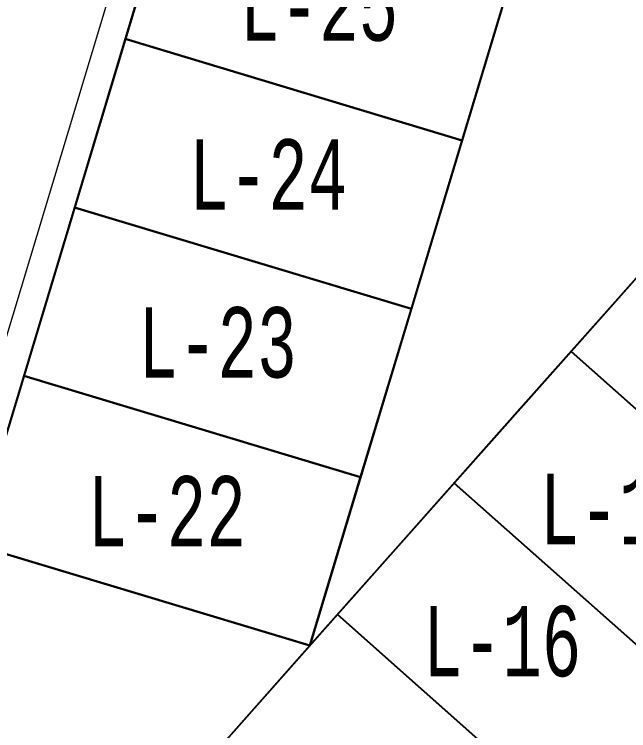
# Model space of a CAD drawing. Header units: millimetres. Extents: x 474016 to 477875, y 2288607 to 2292200.
# Drawn here: x 474397.8 to 474441.4, y 2289735 to 2289785.9 of the extents above; entities that cross this region are included whole.
import ezdxf
from ezdxf.enums import TextEntityAlignment as Align

# ---------------------------------------------------------------- set-up
doc = ezdxf.new("R2010")
doc.units = ezdxf.units.MM
doc.header["$LTSCALE"] = 50
doc.layers.add('BANQUETA', color=251, linetype='Continuous', lineweight=5)
doc.layers.add('CVL_LOTIF', color=1, linetype='Continuous')
doc.layers.add('MZ Y LT', color=7, linetype='Continuous', lineweight=13, true_color=0x0d2bf2)
doc.styles.add('MONOTXT4', font='MONOTXT4.shx', dxfattribs={"width": 0.55})

msp = doc.modelspace()

# ---------------------------------------------------------------- linework, layer by layer
at = {"layer": 'BANQUETA'}
msp.add_lwpolyline([(474592.669, 2289917.516), (474469.242, 2289993.484, 0.492323), (474466.278, 2289992.358), (474362.781, 2289648.761, 0.803844), (474369.603, 2289644.952), (474595.355, 2289899.332)], format="xyb", dxfattribs=at)
at = {"layer": 'CVL_LOTIF'}
msp.add_lwpolyline([(474456.125, 2289951.716), (474364.696, 2289648.184, 0.803844), (474368.107, 2289646.28), (474593.859, 2289900.659)], format="xyb", dxfattribs=at)
for points in [[(474456.125, 2289951.716), (474393.958, 2289745.329)], [(474456.125, 2289951.716), (474394.836, 2289748.246)], [(474480.063, 2289944.506), (474418.774, 2289741.036)], [(474418.774, 2289741.036), (474425.236, 2289748.317), (474433.533, 2289757.667), (474441.83, 2289767.016), (474450.127, 2289776.365), (474458.424, 2289785.714), (474466.721, 2289795.064), (474475.019, 2289804.413), (474483.316, 2289813.762), (474491.613, 2289823.111), (474499.91, 2289832.461), (474508.207, 2289841.81), (474516.504, 2289851.159), (474524.801, 2289860.508), (474533.098, 2289869.857), (474541.395, 2289879.207), (474549.692, 2289888.556), (474553.488, 2289892.833)], [(474405.652, 2289784.153), (474429.59, 2289776.942)], [(474402.047, 2289772.184), (474425.985, 2289764.974)], [(474398.442, 2289760.215), (474422.379, 2289753.005)], [(474418.774, 2289741.036), (474394.836, 2289748.246)], [(474394.836, 2289748.246), (474418.774, 2289741.036)]]:
    msp.add_lwpolyline(points, dxfattribs=at)
for points in [[(474409.257, 2289796.122), (474405.652, 2289784.153), (474429.59, 2289776.942), (474433.195, 2289788.911)], [(474429.59, 2289776.942), (474405.652, 2289784.153), (474402.047, 2289772.184), (474425.985, 2289764.974)], [(474425.985, 2289764.974), (474402.047, 2289772.184), (474398.442, 2289760.215), (474422.379, 2289753.005)], [(474445.626, 2289771.293), (474437.329, 2289761.944), (474456.027, 2289745.35), (474464.324, 2289754.699)], [(474445.626, 2289771.293), (474441.83, 2289767.016), (474437.329, 2289761.944), (474456.027, 2289745.35), (474464.324, 2289754.699)], [(474437.329, 2289761.944), (474429.032, 2289752.594), (474447.73, 2289736), (474456.027, 2289745.35)], [(474437.329, 2289761.944), (474433.533, 2289757.667), (474429.032, 2289752.594), (474447.73, 2289736), (474456.027, 2289745.35)], [(474422.379, 2289753.005), (474398.442, 2289760.215), (474394.836, 2289748.246), (474418.774, 2289741.036)], [(474429.032, 2289752.594), (474420.735, 2289743.245), (474439.433, 2289726.651), (474447.73, 2289736)], [(474429.032, 2289752.594), (474425.236, 2289748.317), (474420.735, 2289743.245), (474439.433, 2289726.651), (474447.73, 2289736)], [(474420.735, 2289743.245), (474412.438, 2289733.896), (474431.136, 2289717.302), (474439.433, 2289726.651)], [(474420.735, 2289743.245), (474418.774, 2289741.036), (474412.438, 2289733.896), (474431.136, 2289717.302), (474439.433, 2289726.651)]]:
    msp.add_lwpolyline(points, close=True, dxfattribs=at)

# ---------------------------------------------------------------- texts
at = {"layer": 'MZ Y LT', "lineweight": 13, "style": 'MONOTXT4', "width": 0.65}
for s, p in [('L-25', (474419.424, 2289786.532)), ('L-24', (474415.818, 2289774.563)), ('L-23', (474412.213, 2289762.594)), ('L-22', (474408.608, 2289750.626)), ('L-15', (474440.73, 2289750.711)), ('L-16', (474432.433, 2289741.362))]:
    msp.add_text(s, height=5, dxfattribs=at).set_placement(p, align=Align.MIDDLE)

doc.saveas('drawing.dxf')
